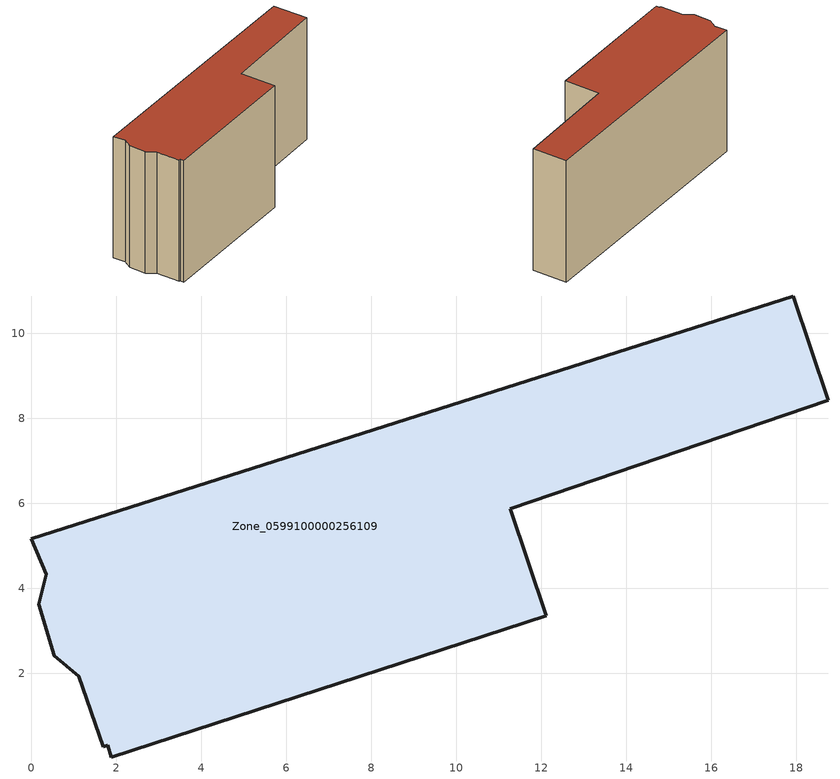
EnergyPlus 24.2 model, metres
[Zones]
Zone_0599100000256109
 floor ground (C_G): 0.36,4.33 0,5.16 17.92,10.88 18.76,8.42 11.27,5.87 12.11,3.36 1.89,0.03 1.81,0.31 1.7,0.27 1.12,1.93 0.55,2.42 0.18,3.63 z0
 wall outside (C_F): 18.76,8.42 17.92,10.88 0,5.16 0.36,4.33 0.18,3.63 0.55,2.42 1.12,1.93 1.7,0.27 1.81,0.31 1.89,0.03 12.11,3.36 11.27,5.87 18.76,8.42 z0:9.56
 roof outside (C_R): 1.89,0.03 12.11,3.36 11.27,5.87 18.76,8.42 17.92,10.88 0,5.16 0.36,4.33 0.18,3.63 0.55,2.42 1.12,1.93 1.7,0.27 1.81,0.31 z9.56
[BUILDING]
Pand.0599100000256109: North Axis=0; Terrain=City; Loads Convergence Tolerance Value=0.04; Temperature Convergence Tolerance Value=0.4; Solar Distribution=FullExterior; Maximum Number of Warmup Days=25; Minimum Number of Warmup Days=1
[Site:Location]
Rotterdam.The.Hague.AP_ZH_NLD Design_Conditions: Latitude=51.96; Longitude=4.45; Time Zone=1; Elevation=-4.5
[SITE:GROUNDTEMPERATURE:BUILDINGSURFACE]
18, 18, 18, 18, 18, 18, 18, 18, 18, 18, 18, 18
[MATERIAL] Thermal Absorptance=0.9; Solar Absorptance=0.7; Visible Absorptance=0.7
Name | Roughness | Thickness | Conductivity | Density | Specific Heat
G.TI.1946 | MediumSmooth | 0.15 | 1 | 540 | 1210
F.TI.1946 | Rough | 0.3 | 0.857143 | 1920 | 840
R.TI.1946 | MediumRough | 0.2 | 0.1 | 1500 | 1000
[CONSTRUCTION]
C_G: G.TI.1946
C_F: F.TI.1946
C_R: R.TI.1946
[ZONE]
Zone_0599100000256109: Type=1; Multiplier=1; Ceiling Height=Autocalculate; Volume=Autocalculate; Floor Area=autocalculate; Part of Total Floor Area=Yes
[ZONEINFILTRATION:DESIGNFLOWRATE]
Infil_Zone_0599100000256109: Zone or ZoneList or Space or SpaceList=Zone_0599100000256109; Schedule=AlwaysOn; Design Flow Rate Calculation Method=Flow/Area; Flow Rate per Floor Area=0.003; Constant Term Coefficient=1; Temperature Term Coefficient=0; Velocity Term Coefficient=0; Velocity Squared Term Coefficient=0
[HVACTEMPLATE:ZONE:IDEALLOADSAIRSYSTEM]
Zone_0599100000256109: Maximum Heating Supply Air Temperature=50; Minimum Cooling Supply Air Temperature=13; Maximum Heating Supply Air Humidity Ratio=0.0156; Minimum Cooling Supply Air Humidity Ratio=0.0077; Heating Limit=NoLimit; Cooling Limit=NoLimit; Dehumidification Control Type=ConstantSensibleHeatRatio; Cooling Sensible Heat Ratio=0.7; Dehumidification Setpoint=60; Humidification Control Type=None; Humidification Setpoint=30; Outdoor Air Method=None; Outdoor Air Flow Rate per Person=0.00944; Outdoor Air Flow Rate per Zone Floor Area=0; Outdoor Air Flow Rate per Zone=0; Demand Controlled Ventilation Type=None; Outdoor Air Economizer Type=NoEconomizer; Heat Recovery Type=None; Sensible Heat Recovery Effectiveness=0.7; Latent Heat Recovery Effectiveness=0.65
[ZONECONTROL:THERMOSTAT]
ThermostatControl_Zone_0599100000256109: Zone or ZoneList=Zone_0599100000256109; Control Type Schedule=DualSetpointControlType; Control 1=Thermostat_Zone_0599100000256109; Temperature Difference Between Cutout And Setpoint=0
[THERMOSTATSETPOINT:DUALSETPOINT]
Thermostat_Zone_0599100000256109: Heating Setpoint Temperature Schedule=HeatingSetpoint_Zone_0599100000256109; Cooling Setpoint Temperature Schedule=CoolingSetpoint_Zone_0599100000256109
[SCHEDULE:COMPACT]
HeatingSetpoint_Zone_0599100000256109: Through: 12/31, For: AllDays, Until: 24:00, 21
CoolingSetpoint_Zone_0599100000256109: Through: 12/31, For: AllDays, Until: 24:00, 24
DualSetpointControlType: Through: 12/31, For: AllDays, Until: 24:00, 4
AlwaysOn: Through: 12/31, For: AllDays, Until: 24:00, 1
